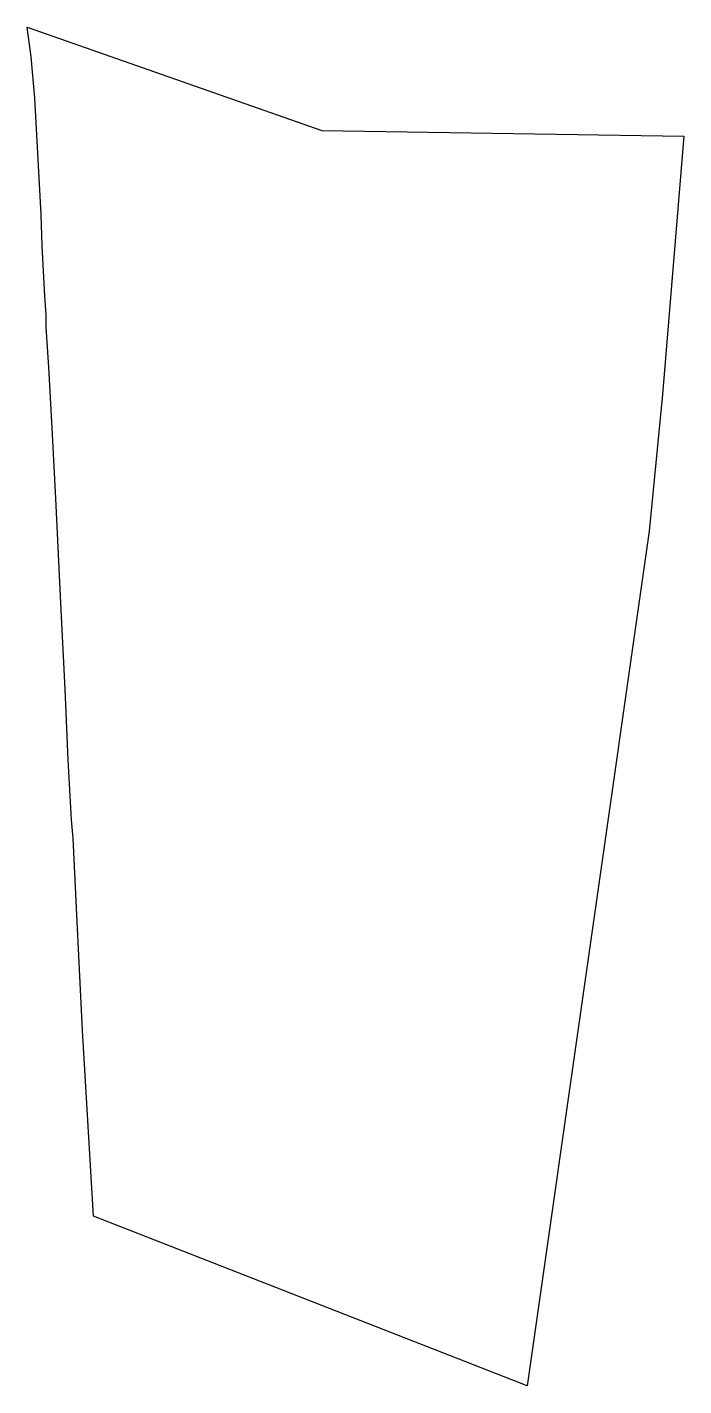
# Model space of a CAD drawing. Header units: millimetres. Extents: x 625082 to 625736, y 1339073 to 1340425.
import ezdxf

# ---------------------------------------------------------------- set-up
doc = ezdxf.new("R2010")
doc.units = ezdxf.units.MM

msp = doc.modelspace()

# ---------------------------------------------------------------- linework, layer by layer
msp.add_lwpolyline([(625148.374, 1339242.1), (625137.695, 1339426.99), (625131.703, 1339549.119), (625128.348, 1339618.388), (625126.728, 1339636.504), (625123.186, 1339696.272), (625120.139, 1339766.635), (625116.288, 1339845.594), (625111.107, 1339956.255), (625107.492, 1340026.453), (625104.199, 1340086.982), (625101.257, 1340126.688), (625101.337, 1340139.225), (625100.115, 1340157.719), (625097.393, 1340207.652), (625096.345, 1340238.911), (625090.164, 1340354.827), (625086.436, 1340395.915), (625082.455, 1340425.332), (625375.746, 1340322.501), (625736.282, 1340316.89), (625715.125, 1340059.907), (625701.866, 1339923.913), (625580.435, 1339073.31)], close=True)

doc.saveas('drawing.dxf')
